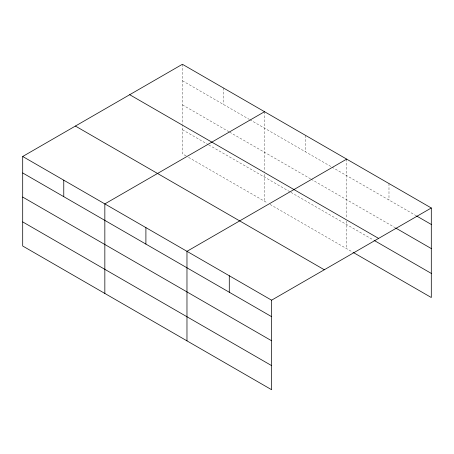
<?xml version="1.0" encoding="UTF-8"?>
<svg xmlns="http://www.w3.org/2000/svg" width="454" height="454" viewBox="0 0 454 454"><rect width="100%" height="100%" fill="white"/><g stroke="black" fill="none" stroke-linecap="round" stroke-linejoin="round"><path stroke-width="0.34" stroke-dasharray="2.27 1.7" d="M182.4 80.761L249.212 119.334M249.825 119.691L331.352 166.76M331.965 167.112L415.972 215.61M182.4 104.868L228.986 131.768M229.599 132.12L310.508 178.836M311.121 179.188L395.122 227.681M182.4 129.708L208.142 144.571M208.755 144.928L290.282 191.997M290.895 192.348L373.653 240.132M186.078 155.938L182.4 153.815L182.4 124.878M188.529 157.356L267.599 203.006M270.051 204.425L352.803 252.203M388.987 183.552L388.987 200.032M346.674 159.121L346.674 218.34M346.674 221.104L346.674 248.661M305.604 135.411L305.604 151.897M264.534 111.701L264.534 171.612M264.534 174.37L264.534 201.241M223.47 87.991L223.47 104.471M182.4 64.281L182.4 124.192"/><path stroke-width="0.68" d="M271.6 340.772L271.6 300.185L22.7 156.482L22.7 246.017L271.6 389.719L271.6 340.772L22.7 197.07M353.422 252.555L431.3 297.518L431.3 207.983L182.4 64.281L22.7 156.482M264.534 111.701L104.84 203.903L104.84 293.443M346.674 159.121L186.974 251.323L186.974 340.863M271.6 300.185L431.3 207.983M416.585 215.968L431.3 224.463M395.735 228.039L431.3 248.571M129.696 94.704L378.602 238.407M374.272 240.484L431.3 273.41M75.398 126.053L324.304 269.755M22.7 172.963L271.6 316.665M22.7 221.91L271.6 365.612M229.287 275.754L229.287 292.234M145.904 227.613L145.904 244.099M63.77 180.193L63.77 196.673"/></g></svg>
